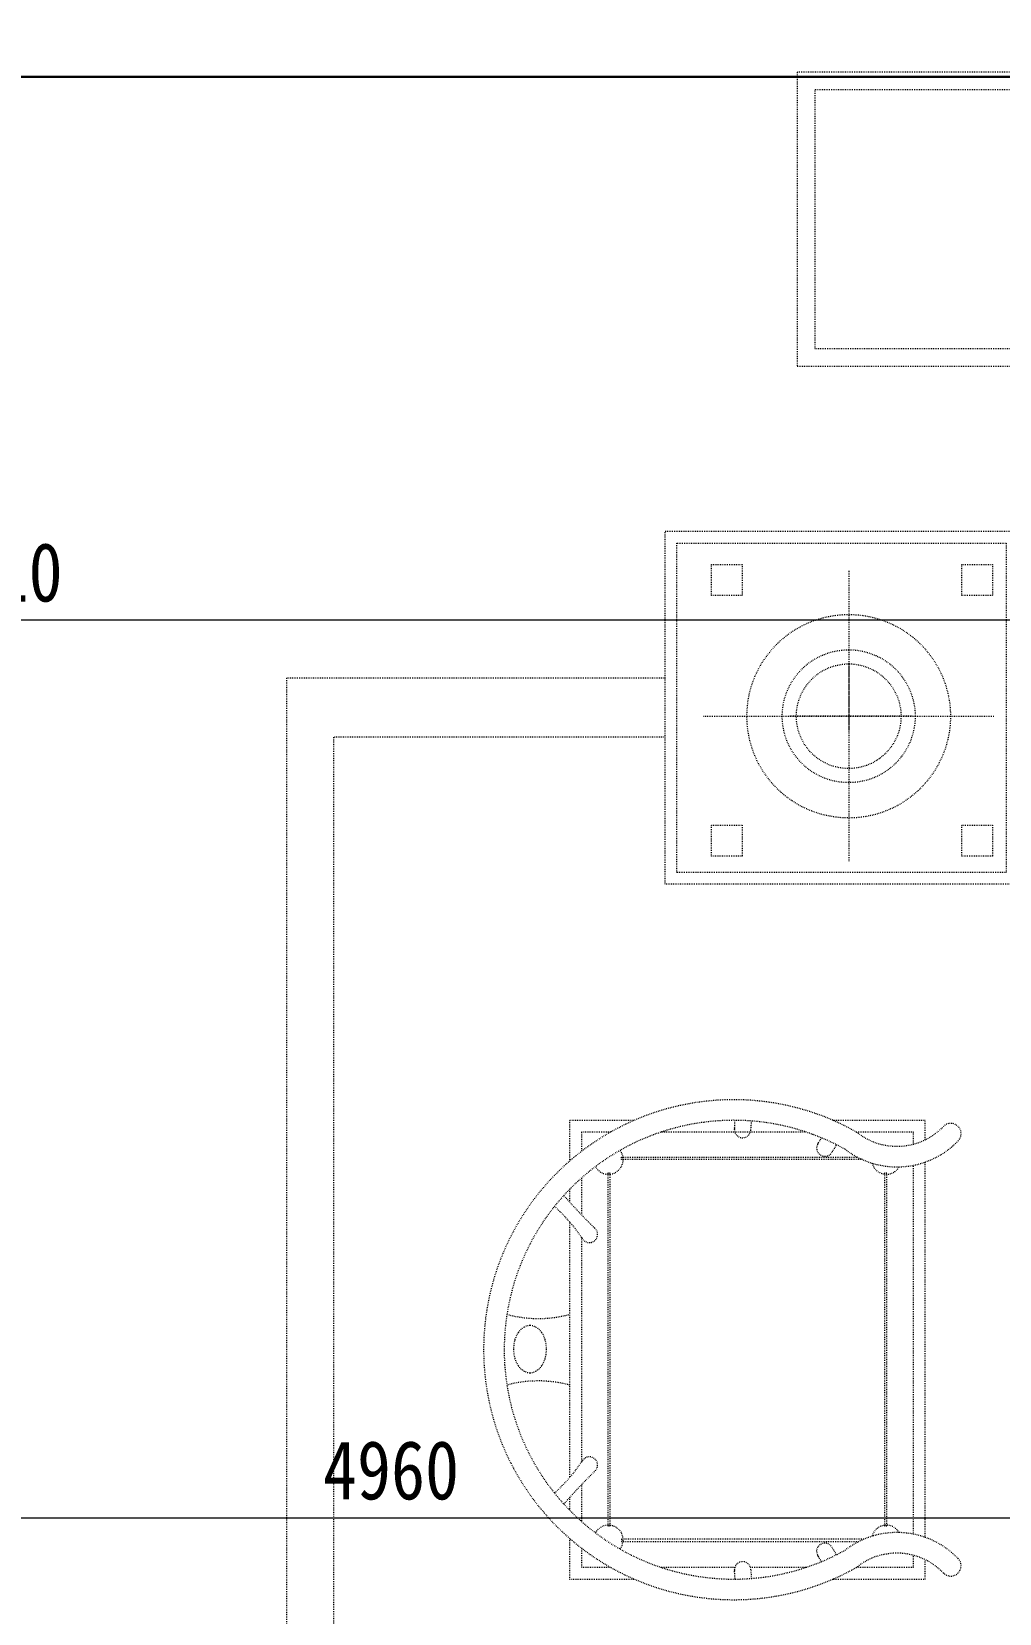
# Model space of a CAD drawing. Header units: millimetres. Extents: x -41640 to 3079702, y -5257903 to 68462.
# Drawn here: x 4851 to 6496, y 9576 to 12263 of the extents above; entities that cross this region are included whole.
import ezdxf

# ---------------------------------------------------------------- set-up
doc = ezdxf.new("R2010")
doc.units = ezdxf.units.MM
doc.header["$LTSCALE"] = 10
doc.linetypes.add('ACAD_ISO03W100', pattern=[30, 12, -18])
doc.linetypes.add('CONTINOUS', pattern=[0])
doc.layers.get('0').update_dxf_attribs({"color": 255})
doc.layers.get('Defpoints').update_dxf_attribs({"color": 255})
for name, color, linetype, lineweight in [('1强弱电插座尺寸', 5, 'Continuous', 0), ('1强电插座布线图', 1, 'Continuous', 30), ('浅线', 251, 'CONTINOUS', 0)]:
    doc.layers.add(name, color=color, linetype=linetype, lineweight=lineweight)
doc.styles.add('夏建东', font='', dxfattribs={"width": 0.85})
doc.styles.get('夏建东').set_extended_font_data('SimSun')
doc.dimstyles.new('g', dxfattribs={"dimtxt": 100, "dimasz": 31, "dimexe": 21, "dimexo": 30, "dimgap": 31, "dimtad": 1, "dimtih": 1, "dimtoh": 1, "dimdec": 0, "dimrnd": 10, "dimdsep": 46, "dimtxsty": '夏建东', "dimblk": 'OBLIQUE', "dimcen": 2.5, "dimdle": 21, "dimclrd": 5, "dimclre": 5, "dimclrt": 5, "dimadec": 0, "dimazin": 0, "dimtfac": 1, "dimtdec": 0, "dimtmove": 2, "dimatfit": 3, "dimldrblk": 'DOT', "dimfxl": 300, "dimlwd": -1, "dimlwe": -1, "dimarcsym": 1})

# ---------------------------------------------------------------- blocks, each defined once
blk = doc.blocks.new('_Oblique')
at = {"color": 0, "linetype": 'ByBlock', "lineweight": -2}
blk.add_line((-0.5, -0.5), (0.5, 0.5), dxfattribs=at)
blk = doc.blocks.new('*D675')
at = {"layer": '1强弱电插座尺寸', "color": 5}
for p, q in [((6615.4, 11263.2), (2961.3, 11263.2)), ((2982.3, 11263.2), (2982.3, 11284.2)), ((6594.4, 11263.2), (6594.4, 11284.2))]:
    blk.add_line(p, q, dxfattribs=at)
at = {"layer": 'Defpoints', "color": 0, "linetype": 'Continuous', "lineweight": 30}
for p in [(2982.3, 11263.2), (6594.4, 11263.2), (2982.3, 11237)]:
    blk.add_point(p, dxfattribs=at)
at = {"layer": '1强弱电插座尺寸', "color": 5, "linetype": 'Continuous', "xscale": 31, "yscale": 31, "zscale": 31, "rotation": 180}
blk.add_blockref('_Oblique', (2982.3, 11263.2), dxfattribs=at)
at = {"layer": '1强弱电插座尺寸', "color": 5, "linetype": 'Continuous', "xscale": 31, "yscale": 31, "zscale": 31}
blk.add_blockref('_Oblique', (6594.4, 11263.2), dxfattribs=at)
at = {"layer": '1强弱电插座尺寸', "color": 5, "linetype": 'Continuous', "lineweight": 30, "insert": (4788.4, 11344.2), "char_height": 100, "attachment_point": 5, "style": '夏建东'}
blk.add_mtext('3610', dxfattribs=at)
blk = doc.blocks.new('_Dot')
at = {"color": 0, "linetype": 'ByBlock', "lineweight": -2}
blk.add_line((-0.5, 0), (-1, 0), dxfattribs=at)
at = {"color": 0, "linetype": 'ByBlock', "const_width": 0.5}
blk.add_lwpolyline([(-0.25, 0, 1), (0.25, 0, 1)], format="xyb", close=True, dxfattribs=at)
blk = doc.blocks.new('*D706')
at = {"layer": '1强弱电插座尺寸', "color": 5}
for p, q in [((7941.7, 9737.5), (7941.7, 9758.5)), ((7962.7, 9737.5), (2961.3, 9737.5)), ((2982.3, 9724.7), (2982.3, 9716.5))]:
    blk.add_line(p, q, dxfattribs=at)
at = {"layer": 'Defpoints', "color": 0, "linetype": 'Continuous', "lineweight": 30}
for p in [(2982.3, 9776.2), (2982.3, 9737.5), (7941.7, 9737.5, -2334)]:
    blk.add_point(p, dxfattribs=at)
at = {"layer": '1强弱电插座尺寸', "color": 5, "linetype": 'Continuous', "xscale": 31, "yscale": 31, "zscale": 31, "rotation": 180}
blk.add_blockref('_Oblique', (2982.3, 9737.5), dxfattribs=at)
at = {"layer": '1强弱电插座尺寸', "color": 5, "linetype": 'Continuous', "xscale": 31, "yscale": 31, "zscale": 31}
blk.add_blockref('_Oblique', (7941.7, 9737.5), dxfattribs=at)
at = {"layer": '1强弱电插座尺寸', "color": 5, "linetype": 'Continuous', "lineweight": 30, "insert": (5462, 9818.5), "char_height": 100, "attachment_point": 5, "style": '夏建东'}
blk.add_mtext('4960', dxfattribs=at)

msp = doc.modelspace()

# ---------------------------------------------------------------- linework, layer by layer
at = {"layer": '1强电插座布线图', "linetype": 'Continuous', "lineweight": 30}
msp.add_lwpolyline([(6694, 2547.6), (3095.7, 2547.6), (3095.7, 6196.6), (8266.3, 6196.6), (8414.9, 6047.9), (9615.3, 6047.9, 0.414214), (9715.3, 6147.9), (9715.3, 6495.8, 0.414214), (9615.3, 6595.8), (5952, 6595.8), (3191.1, 6595.8, -0.414214), (3091.1, 6695.8), (3091.1, 12186.5), (10674.5, 12186.5, 0.414214), (10774.5, 12286.5), (10774.5, 12419.2, 0.414214), (10674.5, 12519.2), (10272.3, 12519.2)], format="xyb", dxfattribs=at)
at = {"layer": '浅线', "linetype": 'ACAD_ISO03W100', "ltscale": 0.01}
for p, q in [((6239.7, 11346.9), (6239.7, 10853.2)), ((6239.7, 11189), (6239.7, 11074.7)), ((5992.9, 11100.1), (6486.6, 11100.1)), ((6347.6, 11100.1), (6138.2, 11100.1))]:
    msp.add_line(p, q, dxfattribs=at)
for points in [[(6651.9, 12194.7), (6151.9, 12194.7), (6151.9, 11694.7), (6651.9, 11694.7), (6651.9, 12194.7)], [(5927.9, 11164.6), (5284.5, 11164.6), (5284.5, 7689.4)], [(5927.9, 11064.6), (5364.5, 11064.6), (5364.5, 7739)], [(5875.2, 10413.4), (5765.4, 10413.4), (5765.4, 10344.2)], [(6369.7, 10380.4), (6369.7, 10413.4), (6213, 10413.4)], [(5835, 10393.4), (5785.4, 10393.4), (5785.4, 10360.5)], [(6167.4, 10393.4), (5920.8, 10393.4)], [(6349.7, 10373), (6349.7, 10393.4), (6253.1, 10393.4)], [(5853.5, 10346.8), (5853.5, 10350.8), (6254.6, 10350.8)], [(6262.9, 10346.8), (5853.5, 10346.8)], [(6349.7, 9710.2), (6349.7, 10337)], [(6369.7, 9704.8), (6369.7, 10342.5)], [(5765.4, 10296.1), (5765.4, 10274.8)], [(5785.4, 10315.1), (5785.4, 10253.1)], [(5765.4, 10241), (5765.4, 9806.3)], [(5785.4, 10214.9), (5785.4, 9832.4)], [(5785.4, 9794.1), (5785.4, 9732.1)], [(5765.4, 9772.5), (5765.4, 9751.2)], [(5765.4, 9703.1), (5765.4, 9633.9)], [(5785.4, 9686.8), (5785.4, 9653.9)], [(5853.5, 9701.5), (5853.5, 9697.5), (6256.6, 9697.5)], [(6265.2, 9701.5), (5853.5, 9701.5)], [(5785.4, 9653.9), (5835, 9653.9)], [(5920.8, 9653.9), (6046.2, 9653.9)], [(6072.8, 9653.9), (6167.4, 9653.9)], [(6213, 9633.9), (6369.7, 9633.9), (6369.7, 9666.9)], [(6253.1, 9653.9), (6349.7, 9653.9), (6349.7, 9674.3)], [(5765.4, 9633.9), (5875.2, 9633.9)]]:
    msp.add_lwpolyline(points, dxfattribs=at)
for points in [[(6621.9, 12164.7), (6181.9, 12164.7), (6181.9, 11724.7), (6621.9, 11724.7)], [(5927.9, 11414.3), (6527.5, 11414.3), (6527.5, 10814.8), (5927.9, 10814.8)], [(5947.9, 11394.3), (6507.5, 11394.3), (6507.5, 10834.8), (5947.9, 10834.8)], [(6006.3, 11358.1), (6058.9, 11358.1), (6058.9, 11305.5), (6006.3, 11305.5)], [(6431.7, 11358.1), (6484.3, 11358.1), (6484.3, 11305.5), (6431.7, 11305.5)], [(6006.3, 10914.8), (6058.9, 10914.8), (6058.9, 10862.2), (6006.3, 10862.2)], [(6431.7, 10914.8), (6484.3, 10914.8), (6484.3, 10862.2), (6431.7, 10862.2)], [(5830.4, 9724.5), (5834.4, 9724.5), (5834.4, 10323.7), (5830.4, 10323.7)], [(6300.6, 9724.5), (6304.6, 9724.5), (6304.6, 10323.7), (6300.6, 10323.7)]]:
    msp.add_lwpolyline(points, close=True, dxfattribs=at)
for points in [[(6400.4, 9644.5, 0.388075), (6253, 9653.8, -1.713285), (6253, 10393.5, 0.388075), (6400.4, 10402.8, -1.010163), (6425.6, 10378.5, -0.381875), (6233.5, 10364.3, 1.700219), (6233.5, 9683, -0.381875), (6425.6, 9668.8, -1.010163)], [(5698.2, 9984.6, 0.13438), (5708.3, 9987.4, 0.106842), (5718, 9996.3, 0.082314), (5723.9, 10008.8, 0.07067), (5726.2, 10024.6, 0.07067), (5723.9, 10040.5, 0.082314), (5718, 10052.9, 0.106842), (5708.3, 10061.9, 0.13438), (5698.2, 10064.7, 0.13438), (5688, 10061.9, 0.106842), (5678.4, 10052.9, 0.082314), (5672.4, 10040.5, 0.07067), (5670.2, 10024.6, 0.07067), (5672.4, 10008.8, 0.082314), (5678.4, 9996.3, 0.106842), (5688, 9987.4, 0.13438)]]:
    msp.add_lwpolyline(points, format="xyb", close=True, dxfattribs=at)
for radius in [172.9, 112.9, 88.9]:
    msp.add_circle((6239.7, 11100.1), radius, dxfattribs=at)
for centre, radius, start, end in [((5918, 10413.8), 128.5, 352.8473, 359.8136), ((5946, 10413.8), 128.5, 352.8473, 359.2872), ((6059.5, 10397.8), 14, 167.0975, 0), ((6199.2, 10366.3), 14, 139.5617, 332.4642), ((6081.1, 10446), 128.5, 325.3116, 330.9749), ((5831.4, 10346.8), 25, 208.5107, 38.1929), ((6105.9, 10433), 128.5, 325.3116, 331.6157), ((6303.7, 10346.8), 25, 194.3303, 330.2181), ((6513.9, 10946.5), 1005.7, 221.0732, 225.3917), ((5546.2, 10052.1), 289.4, 33.5343, 48.005), ((5799, 10219.7), 14, 208.3242, 55.4999), ((5712.2, 10282.2), 205.5, 255.0014, 284.9986), ((5712.2, 9765.1), 205.5, 75.0014, 104.9986), ((5799, 9827.6), 14, 304.5001, 151.6758), ((5546.2, 9995.2), 289.4, 311.995, 326.4657), ((6513.9, 9100.7), 1005.7, 134.6083, 138.9268), ((5831.4, 9700.5), 25, 321.8071, 151.4893), ((6303.7, 9700.5), 25, 29.7819, 165.6697), ((6199.2, 9680.9), 14, 27.5358, 220.4383), ((6105.9, 9614.3), 128.5, 28.3843, 34.6884), ((6059.5, 9649.5), 14, 0, 192.9025), ((5918, 9633.5), 128.5, 0.1864, 7.1527), ((5946, 9633.5), 128.5, 0.7128, 7.1527), ((6081.1, 9601.3), 128.5, 29.0251, 34.6884)]:
    msp.add_arc(centre, radius, start, end, dxfattribs=at)

# ---------------------------------------------------------------- dimensions: what is measured, and where the dimension line sits
at = {"layer": '1强弱电插座尺寸', "linetype": 'Continuous', "lineweight": 30}
for base, p1, p2, picture, middle in [((2982.3, 11263.2), (6594.4, 11263.2), (2982.3, 11237), '*D675', (4788.4, 11344.2)), ((2982.3, 9737.5), (7941.7, 9737.5, -2334), (2982.3, 9776.2), '*D706', (5462, 9818.5))]:
    dim = msp.add_linear_dim(base=base, p1=p1, p2=p2, dimstyle='g', override={"dimfxlon": 1}, dxfattribs=at)
    dim.commit()
    dim.dimension.update_dxf_attribs({"geometry": picture, "text_midpoint": middle})

doc.saveas('drawing.dxf')
